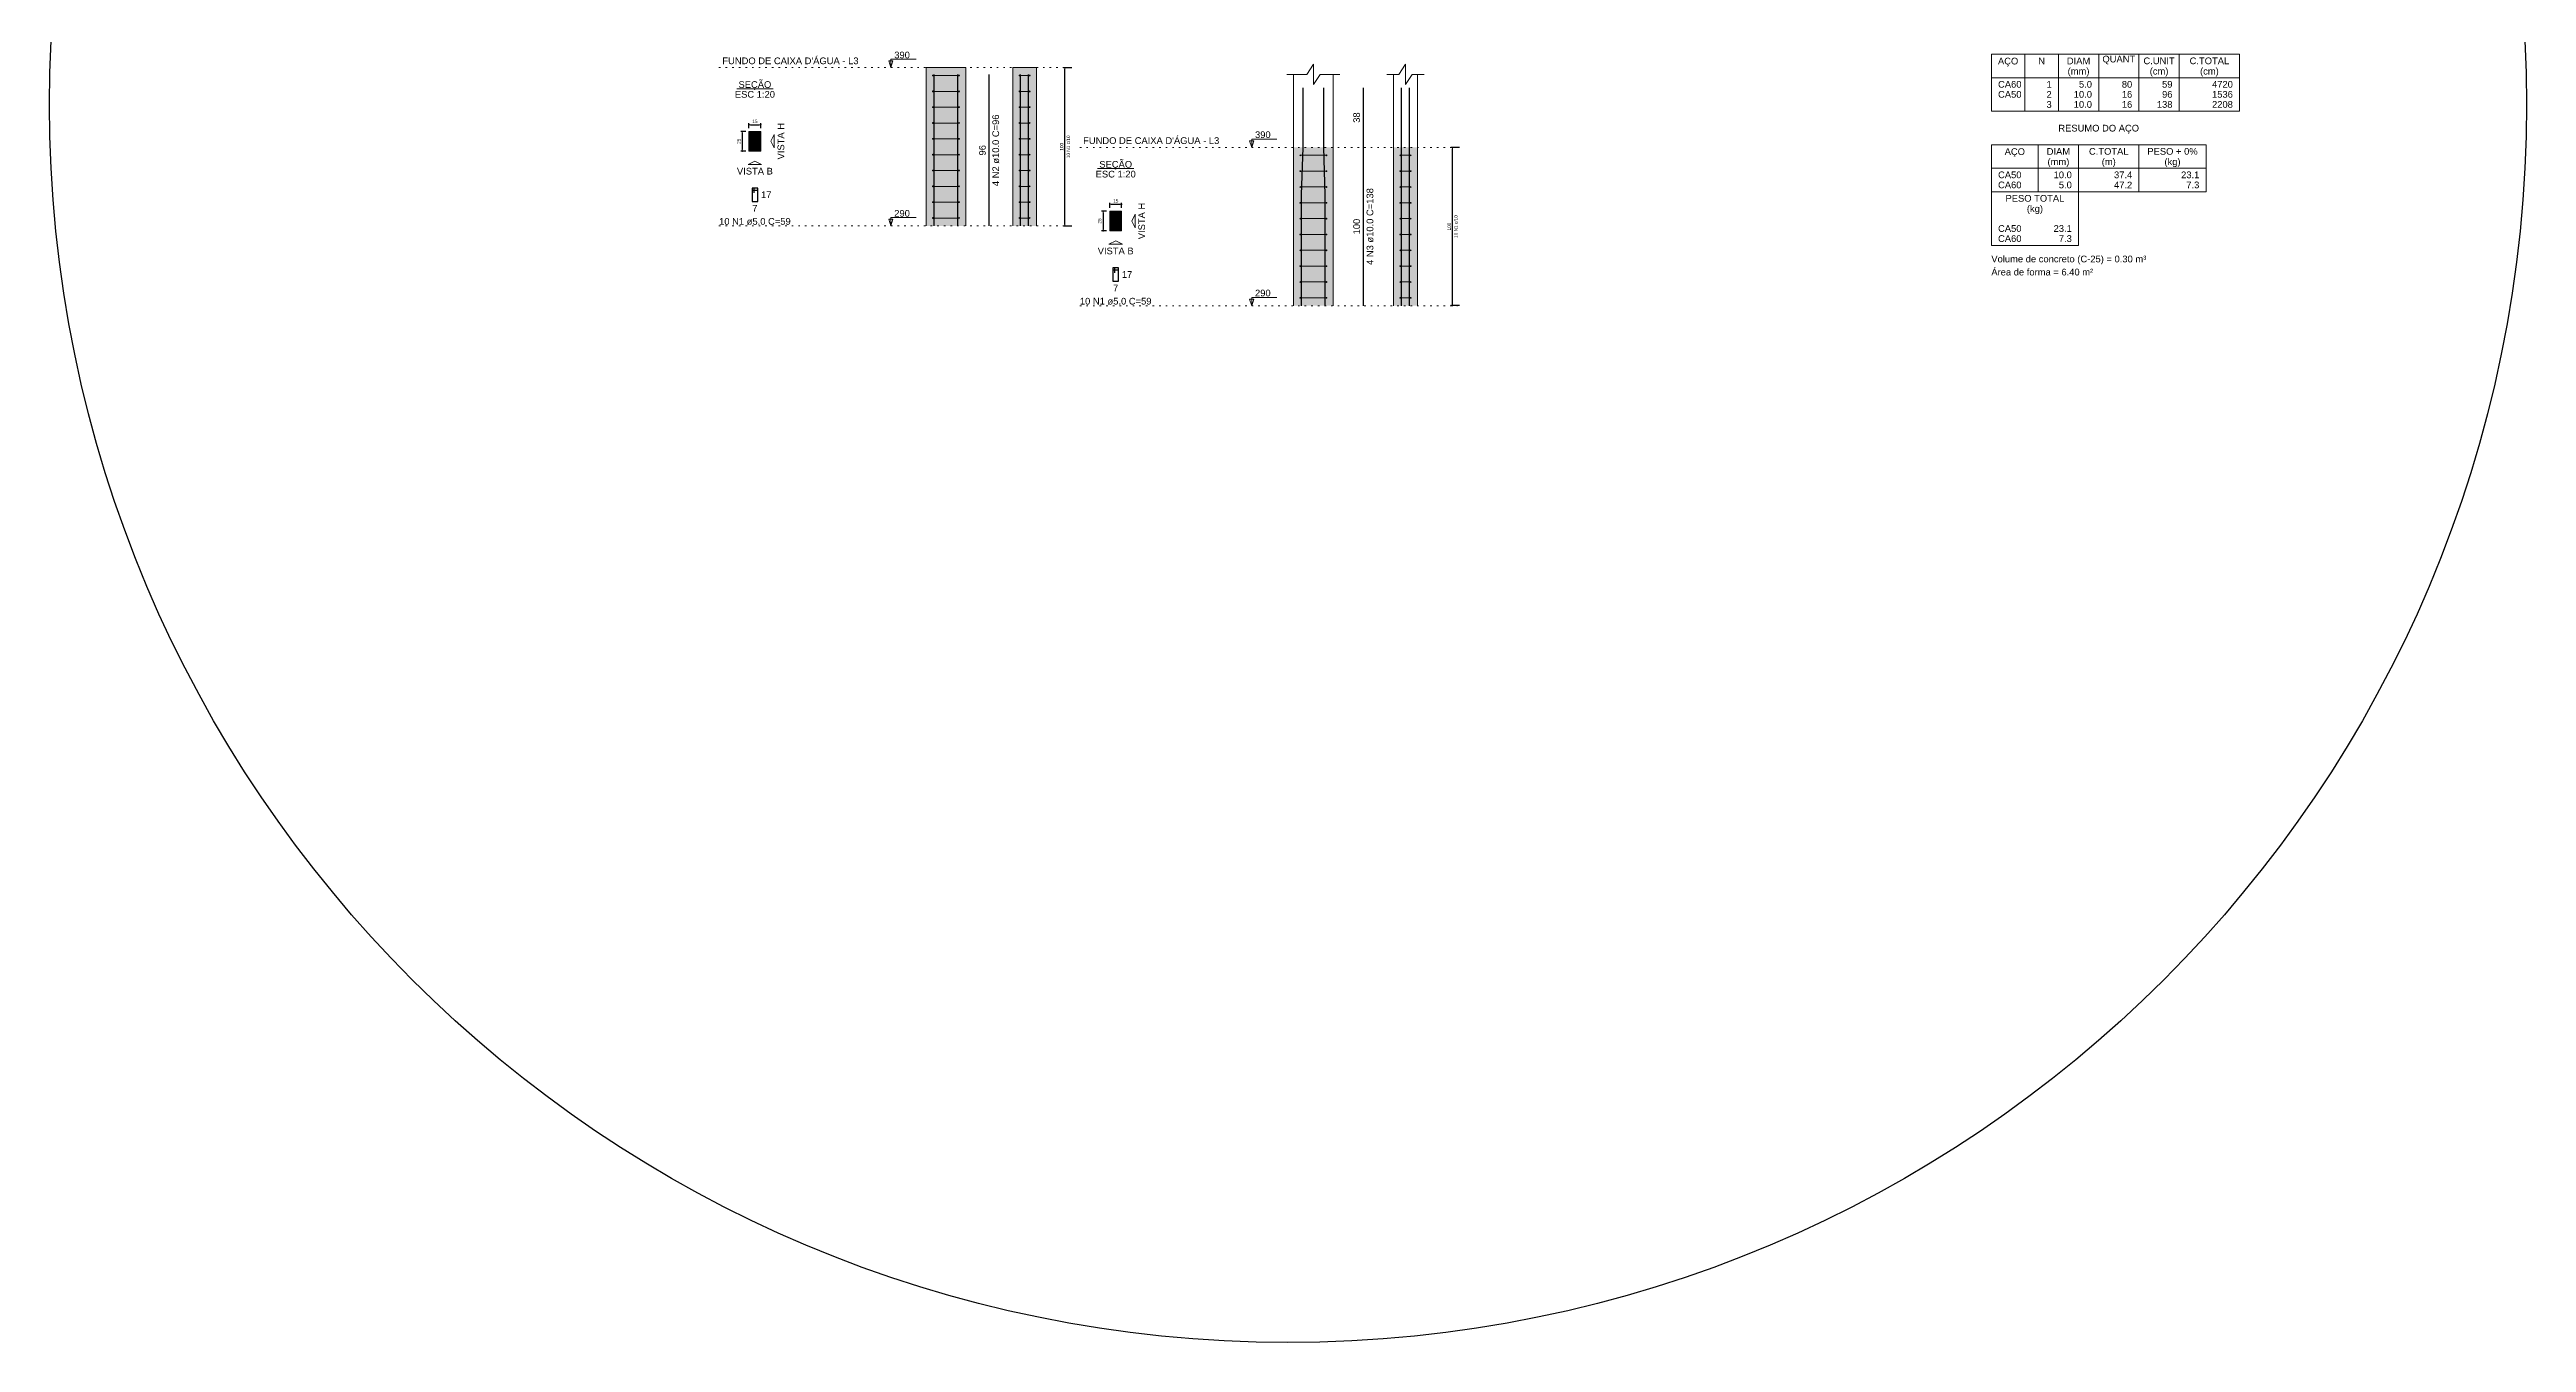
# Model space of a CAD drawing. Extents: x 5006 to 5323, y 875 to 3681.
# Drawn here: x 5148.6 to 5305, y 1735.3 to 1817 of the extents above; entities that cross this region are included whole.
import ezdxf

# ---------------------------------------------------------------- set-up
doc = ezdxf.new("R2010")
doc.units = 0
doc.header["$LTSCALE"] = 2
doc.linetypes.add('DOT2', pattern=[3.175, 0, -3.175])
for name, color, linetype, lineweight in [('Descrição da armadura', 7, 'Continuous', 5), ('DT-Barras na forma', 2, 'Continuous', 30), ('DT-Barras no corte', 5, 'Continuous', 5), ('DT-Barras rebatidas', 2, 'Continuous', 30), ('DT-Cotas', 9, 'Continuous', 5), ('DT-Estribos na forma', 5, 'Continuous', 5), ('DT-Forma', 5, 'Continuous', 5), ('DT-Hachura seção pilares', 252, 'Continuous', 5), ('DT-Hachura vista pilares', 252, 'Continuous', 5), ('DT-Pontilhado', 9, 'DOT2', 5), ('DT-Relação do aço', 9, 'Continuous', 5), ('DT-Textos', 7, 'Continuous', 5), ('Textos armaduras', 7, 'Continuous', 5)]:
    doc.layers.add(name, color=color, linetype=linetype, lineweight=lineweight)
doc.styles.add('ARIAL', font='arial.ttf')
doc.styles.get("Standard").update_dxf_attribs({"font": 'arial.ttf'})
doc.dimstyles.new('UM_10.000000', dxfattribs={"dimtxt": 0.18, "dimasz": 0.1, "dimexe": 0.1, "dimexo": 0.2, "dimgap": 0, "dimtad": 1, "dimtih": 1, "dimtoh": 1, "dimdec": 1, "dimlfac": 10, "dimzin": 0, "dimdsep": 46, "dimtxsty": 'Standard', "dimcen": 0.09, "dimdle": 0.1, "dimadec": 1, "dimazin": 2, "dimtfac": 1, "dimtdec": 4, "dimtofl": 0, "dimtmove": 0, "dimatfit": 3, "dimfxl": 1, "dimtolj": 1, "dimarcsym": 0})
doc.dimstyles.new('UM_20.000000', dxfattribs={"dimtxt": 0.18, "dimasz": 0.1, "dimexe": 0.1, "dimexo": 0.2, "dimgap": 0, "dimtad": 1, "dimtih": 1, "dimtoh": 1, "dimdec": 1, "dimlfac": 20, "dimzin": 0, "dimdsep": 46, "dimtxsty": 'Standard', "dimcen": 0.09, "dimdle": 0.1, "dimadec": 1, "dimazin": 2, "dimtfac": 1, "dimtdec": 4, "dimtofl": 0, "dimtmove": 0, "dimatfit": 3, "dimfxl": 1, "dimtolj": 1, "dimarcsym": 0})

# ---------------------------------------------------------------- blocks, each defined once
blk = doc.blocks.new('_DOT')
at = {"color": 0, "linetype": 'ByBlock'}
blk.add_line((-0.5, 0), (-1, 0), dxfattribs=at)
at = {"color": 0, "linetype": 'ByBlock', "const_width": 0.5}
blk.add_lwpolyline([(-0.25, 0, 1), (0.25, 0, 1)], format="xyb", close=True, dxfattribs=at)
blk = doc.blocks.new('*D875')
at = {"layer": 'Defpoints', "color": 0, "transparency": 16777216}
for p in [(5192.73, 1811.84), (5192.31, 1810.59), (5192.73, 1810.59)]:
    blk.add_point(p, dxfattribs=at)
at = {"layer": 'DT-Cotas', "color": 0, "lineweight": -2, "transparency": 16777216}
for p, q in [((5192.53, 1811.84), (5192.21, 1811.84)), ((5192.31, 1811.74), (5192.31, 1810.69)), ((5192.53, 1810.59), (5192.21, 1810.59))]:
    blk.add_line(p, q, dxfattribs=at)
at = {"layer": 'DT-Cotas', "color": 0, "lineweight": -2, "transparency": 16777216, "xscale": 0.1, "yscale": 0.1, "zscale": 0.1}
for p, rotation in [((5192.31, 1811.84), 90), ((5192.31, 1810.59), 270)]:
    blk.add_blockref('_DOT', p, dxfattribs=dict(at, rotation=rotation))
at = {"layer": 'DT-Cotas', "transparency": 16777216, "insert": (5192.1, 1811.21), "char_height": 0.212, "attachment_point": 5, "rotation": 90, "style": 'ARIAL'}
blk.add_mtext('\\A1;25', dxfattribs=at)
blk = doc.blocks.new('*D876')
at = {"layer": 'Defpoints', "color": 0, "transparency": 16777216}
for p in [(5192.73, 1811.84), (5193.48, 1812.26), (5193.48, 1811.84)]:
    blk.add_point(p, dxfattribs=at)
at = {"layer": 'DT-Cotas', "color": 0, "lineweight": -2, "transparency": 16777216}
for p, q in [((5192.73, 1812.04), (5192.73, 1812.36)), ((5192.83, 1812.26), (5193.38, 1812.26)), ((5193.48, 1812.04), (5193.48, 1812.36))]:
    blk.add_line(p, q, dxfattribs=at)
at = {"layer": 'DT-Cotas', "color": 0, "lineweight": -2, "transparency": 16777216, "xscale": 0.1, "yscale": 0.1, "zscale": 0.1, "rotation": 180}
blk.add_blockref('_DOT', (5192.73, 1812.26), dxfattribs=at)
at = {"layer": 'DT-Cotas', "color": 0, "lineweight": -2, "transparency": 16777216, "xscale": 0.1, "yscale": 0.1, "zscale": 0.1}
blk.add_blockref('_DOT', (5193.48, 1812.26), dxfattribs=at)
at = {"layer": 'DT-Cotas', "transparency": 16777216, "insert": (5193.11, 1812.47), "char_height": 0.212, "attachment_point": 5, "rotation": 0.0057, "style": 'ARIAL'}
blk.add_mtext('\\A1;15', dxfattribs=at)
blk = doc.blocks.new('*D877')
at = {"layer": 'Defpoints', "color": 0, "transparency": 16777216}
for p in [(5212.68, 1815.86), (5213.32, 1815.86), (5213.32, 1805.86)]:
    blk.add_point(p, dxfattribs=at)
at = {"layer": 'DT-Cotas', "color": 0, "lineweight": -2, "transparency": 16777216}
for p, q in [((5213.12, 1815.86), (5212.58, 1815.86)), ((5212.68, 1805.96), (5212.68, 1815.76)), ((5213.12, 1805.86), (5212.58, 1805.86))]:
    blk.add_line(p, q, dxfattribs=at)
at = {"layer": 'DT-Cotas', "color": 0, "lineweight": -2, "transparency": 16777216, "xscale": 0.1, "yscale": 0.1, "zscale": 0.1}
for p, rotation in [((5212.68, 1815.86), 90), ((5212.68, 1805.86), 270)]:
    blk.add_blockref('_DOT', p, dxfattribs=dict(at, rotation=rotation))
blk = doc.blocks.new('*D873')
at = {"layer": 'Defpoints', "color": 0, "transparency": 16777216}
for p in [(5215.51, 1806.8), (5215.09, 1805.55), (5215.51, 1805.55)]:
    blk.add_point(p, dxfattribs=at)
at = {"layer": 'DT-Cotas', "color": 0, "lineweight": -2, "transparency": 16777216}
for p, q in [((5215.31, 1806.8), (5214.99, 1806.8)), ((5215.09, 1806.7), (5215.09, 1805.65)), ((5215.31, 1805.55), (5214.99, 1805.55))]:
    blk.add_line(p, q, dxfattribs=at)
at = {"layer": 'DT-Cotas', "color": 0, "lineweight": -2, "transparency": 16777216, "xscale": 0.1, "yscale": 0.1, "zscale": 0.1}
for p, rotation in [((5215.09, 1806.8), 90), ((5215.09, 1805.55), 270)]:
    blk.add_blockref('_DOT', p, dxfattribs=dict(at, rotation=rotation))
at = {"layer": 'DT-Cotas', "transparency": 16777216, "insert": (5214.87, 1806.18), "char_height": 0.212, "attachment_point": 5, "rotation": 90, "style": 'ARIAL'}
blk.add_mtext('\\A1;25', dxfattribs=at)
blk = doc.blocks.new('*D874')
at = {"layer": 'Defpoints', "color": 0, "transparency": 16777216}
for p in [(5215.51, 1806.8), (5216.26, 1807.23), (5216.26, 1806.8)]:
    blk.add_point(p, dxfattribs=at)
at = {"layer": 'DT-Cotas', "color": 0, "lineweight": -2, "transparency": 16777216}
for p, q in [((5215.51, 1807), (5215.51, 1807.33)), ((5215.61, 1807.23), (5216.16, 1807.23)), ((5216.26, 1807), (5216.26, 1807.33))]:
    blk.add_line(p, q, dxfattribs=at)
at = {"layer": 'DT-Cotas', "color": 0, "lineweight": -2, "transparency": 16777216, "xscale": 0.1, "yscale": 0.1, "zscale": 0.1, "rotation": 180}
blk.add_blockref('_DOT', (5215.51, 1807.23), dxfattribs=at)
at = {"layer": 'DT-Cotas', "color": 0, "lineweight": -2, "transparency": 16777216, "xscale": 0.1, "yscale": 0.1, "zscale": 0.1}
blk.add_blockref('_DOT', (5216.26, 1807.23), dxfattribs=at)
at = {"layer": 'DT-Cotas', "transparency": 16777216, "insert": (5215.89, 1807.44), "char_height": 0.212, "attachment_point": 5, "rotation": 0.0057, "style": 'ARIAL'}
blk.add_mtext('\\A1;15', dxfattribs=at)
blk = doc.blocks.new('*D878')
at = {"layer": 'Defpoints', "color": 0, "transparency": 16777216}
for p in [(5237.15, 1810.83), (5237.79, 1810.83), (5237.79, 1800.83)]:
    blk.add_point(p, dxfattribs=at)
at = {"layer": 'DT-Cotas', "color": 0, "lineweight": -2, "transparency": 16777216}
for p, q in [((5237.59, 1810.83), (5237.05, 1810.83)), ((5237.15, 1800.93), (5237.15, 1810.73)), ((5237.59, 1800.83), (5237.05, 1800.83))]:
    blk.add_line(p, q, dxfattribs=at)
at = {"layer": 'DT-Cotas', "color": 0, "lineweight": -2, "transparency": 16777216, "xscale": 0.1, "yscale": 0.1, "zscale": 0.1}
for p, rotation in [((5237.15, 1810.83), 90), ((5237.15, 1800.83), 270)]:
    blk.add_blockref('_DOT', p, dxfattribs=dict(at, rotation=rotation))

msp = doc.modelspace()

# ---------------------------------------------------------------- hatches: boundary and pattern name
at = {"layer": 'DT-Hachura seção pilares', "linetype": 'Continuous'}
for points in [[(5192.733, 1810.5894), (5192.733, 1810.5894), (5193.483, 1810.5894), (5193.483, 1811.8394), (5192.733, 1811.8394), (5192.733, 1810.5894)], [(5215.5101, 1805.5518), (5215.5101, 1805.5518), (5216.2601, 1805.5518), (5216.2601, 1806.8018), (5215.5101, 1806.8018), (5215.5101, 1805.5518)]]:
    msp.add_hatch(color=256, dxfattribs=at).paths.add_polyline_path(points)
at = {"layer": 'DT-Hachura vista pilares', "linetype": 'Continuous'}
for points in [[(5203.9169, 1805.8636), (5203.9169, 1815.8636), (5206.4169, 1815.8636), (5206.4169, 1805.8636), (5203.9169, 1805.8636)], [(5209.3821, 1805.8636), (5209.3821, 1815.8636), (5210.8821, 1815.8636), (5210.8821, 1805.8636), (5209.3821, 1805.8636)], [(5227.1176, 1800.826), (5227.1176, 1810.826), (5229.6176, 1810.826), (5229.6176, 1800.826), (5227.1176, 1800.826)], [(5233.43, 1800.826), (5233.43, 1810.826), (5234.93, 1810.826), (5234.93, 1800.826), (5233.43, 1800.826)]]:
    msp.add_hatch(color=256, dxfattribs=at).paths.add_polyline_path(points)

# ---------------------------------------------------------------- linework, layer by layer
msp.add_circle((5226.7636, 1813.5316), 78.188)
at = {"layer": 'DT-Barras na forma'}
for points in [[(5204.4169, 1805.8636), (5204.4169, 1815.4236)], [(5205.9169, 1805.8636), (5205.9169, 1815.4236)], [(5209.8821, 1805.8636), (5209.8821, 1815.4236)], [(5210.3821, 1805.8636), (5210.3821, 1815.4236)], [(5227.6176, 1800.826), (5227.6176, 1807.826), (5227.7176, 1810.826), (5227.7176, 1814.5928)], [(5229.1176, 1800.826), (5229.1176, 1807.826), (5229.0176, 1810.826), (5229.0176, 1814.5928)], [(5233.93, 1800.826), (5233.93, 1807.826), (5233.93, 1810.826), (5233.93, 1814.5928)], [(5234.43, 1800.826), (5234.43, 1807.826), (5234.43, 1810.826), (5234.43, 1814.5928)], [(5193.058, 1811.3269), (5193.058, 1811.6394), (5192.933, 1811.6394), (5192.933, 1810.7894), (5193.283, 1810.7894), (5193.283, 1811.6394), (5192.933, 1811.6394), (5192.933, 1811.5144), (5193.2455, 1811.5144)], [(5215.8351, 1806.2893), (5215.8351, 1806.6018), (5215.7101, 1806.6018), (5215.7101, 1805.7518), (5216.0601, 1805.7518), (5216.0601, 1806.6018), (5215.7101, 1806.6018), (5215.7101, 1806.4768), (5216.0226, 1806.4768)]]:
    msp.add_lwpolyline(points, dxfattribs=at)
at = {"layer": 'DT-Barras no corte'}
for p, q in [((5192.958, 1811.5644), (5193.008, 1811.6144)), ((5192.958, 1811.6144), (5193.008, 1811.5644)), ((5192.958, 1810.8144), (5193.008, 1810.8644)), ((5192.958, 1810.8644), (5193.008, 1810.8144)), ((5193.208, 1811.5644), (5193.258, 1811.6144)), ((5193.208, 1811.6144), (5193.258, 1811.5644)), ((5193.208, 1810.8144), (5193.258, 1810.8644)), ((5193.208, 1810.8644), (5193.258, 1810.8144))]:
    msp.add_line(p, q, dxfattribs=at)
for centre in [(5192.983, 1811.5894), (5192.983, 1810.8394), (5193.233, 1811.5894), (5193.233, 1810.8394), (5215.7601, 1806.5518), (5216.0101, 1806.5518), (5215.7601, 1805.8018), (5216.0101, 1805.8018)]:
    msp.add_circle(centre, 0.025, dxfattribs=at)
at = {"layer": 'DT-Barras rebatidas'}
for p, q in [((5207.8995, 1805.8636), (5207.8995, 1815.4236)), ((5231.5238, 1810.826), (5231.5238, 1814.5928)), ((5231.5238, 1800.826), (5231.5238, 1810.826)), ((5193.058, 1808.2596), (5192.933, 1808.2596)), ((5192.933, 1808.2596), (5192.933, 1807.4096)), ((5193.283, 1808.2596), (5192.933, 1808.2596)), ((5192.933, 1808.2596), (5192.933, 1808.1346)), ((5192.933, 1808.1346), (5193.2455, 1808.1346)), ((5193.058, 1807.9471), (5193.058, 1808.2596)), ((5193.283, 1807.4096), (5193.283, 1808.2596)), ((5192.933, 1807.4096), (5193.283, 1807.4096)), ((5215.8351, 1803.222), (5215.7101, 1803.222)), ((5215.7101, 1803.222), (5215.7101, 1802.372)), ((5216.0601, 1803.222), (5215.7101, 1803.222)), ((5215.7101, 1803.222), (5215.7101, 1803.097)), ((5215.7101, 1803.097), (5216.0226, 1803.097)), ((5215.8351, 1802.9095), (5215.8351, 1803.222)), ((5216.0601, 1802.372), (5216.0601, 1803.222)), ((5215.7101, 1802.372), (5216.0601, 1802.372))]:
    msp.add_line(p, q, dxfattribs=at)
at = {"layer": 'DT-Cotas'}
for points in [[(5226.694, 1815.44), (5227.944, 1815.44), (5228.3676, 1816.0754), (5228.3676, 1814.8046), (5228.7912, 1815.44), (5230.0412, 1815.44)], [(5233.0064, 1815.44), (5233.7564, 1815.44), (5234.18, 1816.0754), (5234.18, 1814.8046), (5234.6036, 1815.44), (5235.3536, 1815.44)]]:
    msp.add_lwpolyline(points, dxfattribs=at)
at = {"layer": 'DT-Estribos na forma'}
for p, q in [((5204.3419, 1815.3636), (5205.9919, 1815.3636)), ((5204.3419, 1814.3636), (5205.9919, 1814.3636)), ((5209.8071, 1815.3636), (5210.4571, 1815.3636)), ((5209.8071, 1814.3636), (5210.4571, 1814.3636)), ((5204.3419, 1813.3636), (5205.9919, 1813.3636)), ((5209.8071, 1813.3636), (5210.4571, 1813.3636)), ((5204.3419, 1812.3636), (5205.9919, 1812.3636)), ((5204.3419, 1811.3636), (5205.9919, 1811.3636)), ((5209.8071, 1812.3636), (5210.4571, 1812.3636)), ((5209.8071, 1811.3636), (5210.4571, 1811.3636)), ((5204.3419, 1810.3636), (5205.9919, 1810.3636)), ((5204.3419, 1809.3636), (5205.9919, 1809.3636)), ((5209.8071, 1810.3636), (5210.4571, 1810.3636)), ((5209.8071, 1809.3636), (5210.4571, 1809.3636)), ((5227.5426, 1810.326), (5229.1926, 1810.326)), ((5227.5426, 1809.326), (5229.1926, 1809.326)), ((5233.855, 1810.326), (5234.505, 1810.326)), ((5233.855, 1809.326), (5234.505, 1809.326)), ((5204.3419, 1808.3636), (5205.9919, 1808.3636)), ((5209.8071, 1808.3636), (5210.4571, 1808.3636)), ((5227.5426, 1808.326), (5229.1926, 1808.326)), ((5233.855, 1808.326), (5234.505, 1808.326)), ((5204.3419, 1807.3636), (5205.9919, 1807.3636)), ((5204.3419, 1806.3636), (5205.9919, 1806.3636)), ((5209.8071, 1807.3636), (5210.4571, 1807.3636)), ((5209.8071, 1806.3636), (5210.4571, 1806.3636)), ((5227.5426, 1807.326), (5229.1926, 1807.326)), ((5227.5426, 1806.326), (5229.1926, 1806.326)), ((5233.855, 1807.326), (5234.505, 1807.326)), ((5233.855, 1806.326), (5234.505, 1806.326)), ((5227.5426, 1805.326), (5229.1926, 1805.326)), ((5233.855, 1805.326), (5234.505, 1805.326)), ((5227.5426, 1804.326), (5229.1926, 1804.326)), ((5227.5426, 1803.326), (5229.1926, 1803.326)), ((5233.855, 1804.326), (5234.505, 1804.326)), ((5233.855, 1803.326), (5234.505, 1803.326)), ((5227.5426, 1802.326), (5229.1926, 1802.326)), ((5233.855, 1802.326), (5234.505, 1802.326)), ((5227.5426, 1801.326), (5229.1926, 1801.326)), ((5233.855, 1801.326), (5234.505, 1801.326))]:
    msp.add_line(p, q, dxfattribs=at)
for centre in [(5204.3419, 1815.3636), (5204.3419, 1814.3636), (5205.9919, 1815.3636), (5205.9919, 1814.3636), (5209.8071, 1815.3636), (5209.8071, 1814.3636), (5210.4571, 1815.3636), (5210.4571, 1814.3636), (5204.3419, 1813.3636), (5205.9919, 1813.3636), (5209.8071, 1813.3636), (5210.4571, 1813.3636), (5204.3419, 1812.3636), (5204.3419, 1811.3636), (5205.9919, 1812.3636), (5205.9919, 1811.3636), (5209.8071, 1812.3636), (5209.8071, 1811.3636), (5210.4571, 1812.3636), (5210.4571, 1811.3636), (5204.3419, 1810.3636), (5204.3419, 1809.3636), (5205.9919, 1810.3636), (5205.9919, 1809.3636), (5209.8071, 1810.3636), (5209.8071, 1809.3636), (5210.4571, 1810.3636), (5210.4571, 1809.3636), (5227.5426, 1810.326), (5227.5426, 1809.326), (5229.1926, 1810.326), (5229.1926, 1809.326), (5233.855, 1810.326), (5233.855, 1809.326), (5234.505, 1810.326), (5234.505, 1809.326), (5204.3419, 1808.3636), (5205.9919, 1808.3636), (5209.8071, 1808.3636), (5210.4571, 1808.3636), (5227.5426, 1808.326), (5229.1926, 1808.326), (5233.855, 1808.326), (5234.505, 1808.326), (5204.3419, 1807.3636), (5204.3419, 1806.3636), (5205.9919, 1807.3636), (5205.9919, 1806.3636), (5209.8071, 1807.3636), (5209.8071, 1806.3636), (5210.4571, 1807.3636), (5210.4571, 1806.3636), (5227.5426, 1807.326), (5227.5426, 1806.326), (5229.1926, 1807.326), (5229.1926, 1806.326), (5233.855, 1807.326), (5233.855, 1806.326), (5234.505, 1807.326), (5234.505, 1806.326), (5227.5426, 1805.326), (5229.1926, 1805.326), (5233.855, 1805.326), (5234.505, 1805.326), (5227.5426, 1804.326), (5227.5426, 1803.326), (5229.1926, 1804.326), (5229.1926, 1803.326), (5233.855, 1804.326), (5233.855, 1803.326), (5234.505, 1804.326), (5234.505, 1803.326), (5227.5426, 1802.326), (5229.1926, 1802.326), (5233.855, 1802.326), (5234.505, 1802.326), (5227.5426, 1801.326), (5229.1926, 1801.326), (5233.855, 1801.326), (5234.505, 1801.326)]:
    msp.add_circle(centre, 0.025, dxfattribs=at)
at = {"layer": 'DT-Forma'}
for p, q in [((5203.9169, 1815.8636), (5206.4169, 1815.8636)), ((5203.9169, 1805.8636), (5203.9169, 1815.8636)), ((5206.4169, 1805.8636), (5206.4169, 1815.8636)), ((5209.3821, 1815.8636), (5210.8821, 1815.8636)), ((5209.3821, 1805.8636), (5209.3821, 1815.8636)), ((5210.8821, 1805.8636), (5210.8821, 1815.8636)), ((5227.1176, 1810.826), (5227.1176, 1815.44)), ((5229.6176, 1810.826), (5229.6176, 1815.44)), ((5233.43, 1810.826), (5233.43, 1815.44)), ((5234.93, 1810.826), (5234.93, 1815.44)), ((5227.1176, 1800.826), (5227.1176, 1810.826)), ((5229.6176, 1800.826), (5229.6176, 1810.826)), ((5233.43, 1800.826), (5233.43, 1810.826)), ((5234.93, 1800.826), (5234.93, 1810.826))]:
    msp.add_line(p, q, dxfattribs=at)
for points in [[(5192.733, 1810.5894), (5193.483, 1810.5894), (5193.483, 1811.8394), (5192.733, 1811.8394), (5192.733, 1810.5894)], [(5215.5101, 1805.5518), (5216.2601, 1805.5518), (5216.2601, 1806.8018), (5215.5101, 1806.8018), (5215.5101, 1805.5518)]]:
    msp.add_lwpolyline(points, close=True, dxfattribs=at)
at = {"layer": 'DT-Pontilhado', "ltscale": 0.05}
for p, q in [((5190.8406, 1815.8636), (5213.0001, 1815.8636)), ((5213.6178, 1810.826), (5237.4716, 1810.826)), ((5190.8406, 1805.8636), (5213.0001, 1805.8636)), ((5213.6178, 1800.826), (5237.4716, 1800.826))]:
    msp.add_line(p, q, dxfattribs=at)
at = {"layer": 'DT-Relação do aço', "color": 251, "linetype": 'Continuous', "true_color": 0x636466}
for p, q in [((5271.1674, 1816.7108), (5286.8406, 1816.7108)), ((5271.1674, 1816.7108), (5271.1674, 1813.1102)), ((5273.2854, 1816.7108), (5273.2854, 1813.1102)), ((5275.4034, 1816.7108), (5275.4034, 1813.1102)), ((5277.945, 1816.7108), (5277.945, 1813.1102)), ((5280.4866, 1816.7108), (5280.4866, 1813.1102)), ((5283.0282, 1816.7108), (5283.0282, 1813.1102)), ((5286.8406, 1816.7108), (5286.8406, 1813.1102)), ((5271.1674, 1815.2282), (5286.8406, 1815.2282)), ((5271.1674, 1813.1102), (5286.8406, 1813.1102)), ((5271.1674, 1810.9922), (5271.1674, 1808.027)), ((5271.1674, 1810.9922), (5284.7226, 1810.9922)), ((5274.1326, 1810.9922), (5274.1326, 1808.027)), ((5276.6742, 1810.9922), (5276.6742, 1808.027)), ((5280.4866, 1810.9922), (5280.4866, 1808.027)), ((5284.7226, 1810.9922), (5284.7226, 1808.027)), ((5271.1674, 1809.5096), (5284.7226, 1809.5096)), ((5271.1674, 1808.027), (5284.7226, 1808.027)), ((5271.1674, 1808.027), (5271.1674, 1804.6382)), ((5276.6742, 1804.6382), (5276.6742, 1808.027)), ((5271.1674, 1804.6382), (5276.6742, 1804.6382))]:
    msp.add_line(p, q, dxfattribs=at)
at = {"layer": 'DT-Textos'}
for p, q in [((5191.9636, 1814.5293), (5194.2524, 1814.5293)), ((5214.7407, 1809.4916), (5217.0296, 1809.4916))]:
    msp.add_line(p, q, dxfattribs=at)
for points in [[(5201.693, 1815.8636), (5201.8201, 1816.2872), (5201.5659, 1816.2872), (5201.693, 1815.8636), (5201.693, 1816.3931), (5203.2815, 1816.3931)], [(5224.4701, 1810.826), (5224.5972, 1811.2496), (5224.343, 1811.2496), (5224.4701, 1810.826), (5224.4701, 1811.3555), (5226.0586, 1811.3555)], [(5201.693, 1805.8636), (5201.8201, 1806.2872), (5201.5659, 1806.2872), (5201.693, 1805.8636), (5201.693, 1806.3931), (5203.2815, 1806.3931)], [(5224.4701, 1800.826), (5224.5972, 1801.2496), (5224.343, 1801.2496), (5224.4701, 1800.826), (5224.4701, 1801.3555), (5226.0586, 1801.3555)]]:
    msp.add_lwpolyline(points, dxfattribs=at)
for points in [[(5194.3302, 1811.2144), (5194.3302, 1810.7908), (5194.1184, 1811.2144), (5194.3302, 1811.638), (5194.3302, 1811.2144)], [(5193.108, 1809.7422), (5192.6844, 1809.7422), (5193.108, 1809.954), (5193.5316, 1809.7422), (5193.108, 1809.7422)], [(5217.1073, 1806.1768), (5217.1073, 1805.7532), (5216.8955, 1806.1768), (5217.1073, 1806.6004), (5217.1073, 1806.1768)], [(5215.8851, 1804.7046), (5215.4615, 1804.7046), (5215.8851, 1804.9164), (5216.3087, 1804.7046), (5215.8851, 1804.7046)]]:
    msp.add_lwpolyline(points, close=True, dxfattribs=at)

# ---------------------------------------------------------------- texts
at = {"layer": 'Descrição da armadura', "linetype": 'Continuous', "attachment_point": 8, "rotation": 90, "line_spacing_factor": 0.798, "style": 'ARIAL'}
for s, insert, char_height, width in [('4 N2 ø10.0 C=96', (5208.5349, 1810.6436), 0.4236, 9.069495), ('10 N1 c/10', (5213.0001, 1810.8636), 0.2118, 2.869342), ('4 N3 ø10.0 C=138', (5232.1592, 1805.826), 0.4236, 9.7294), ('10 N1 c/10', (5237.4716, 1805.826), 0.2118, 2.869342)]:
    msp.add_mtext(s, dxfattribs=dict(at, insert=insert, char_height=char_height, width=width))
at = {"layer": 'Descrição da armadura', "linetype": 'Continuous', "char_height": 0.4236, "width": 9.069495, "attachment_point": 8, "line_spacing_factor": 0.798, "style": 'ARIAL'}
for insert in [(5193.108, 1805.927), (5215.8851, 1800.8894)]:
    msp.add_mtext('10 N1 ø5.0 C=59', dxfattribs=dict(at, insert=insert))
at = {"layer": 'DT-Cotas', "linetype": 'Continuous', "char_height": 0.2118, "width": 0.989858, "attachment_point": 8, "rotation": 90, "line_spacing_factor": 0.798, "style": 'ARIAL'}
for insert in [(5212.5765, 1810.8636), (5237.048, 1805.826)]:
    msp.add_mtext('100', dxfattribs=dict(at, insert=insert))
at = {"layer": 'DT-Relação do aço', "color": 251, "linetype": 'Continuous', "true_color": 0x636466, "char_height": 0.4236, "line_spacing_factor": 0.798, "style": 'ARIAL'}
for s, insert, width, attachment_point in [('AÇO', (5272.2266, 1815.9354), 2.571255, 8), ('N', (5274.3444, 1816.0754), 0.856892, 8), ('DIAM', (5276.6742, 1816.0754), 2.966387, 8), ('(mm)', (5276.6746, 1815.3004), 2.767082, 8), ('QUANT', (5279.2158, 1816.0754), 4.152941, 8), ('C.UNIT', (5281.7574, 1816.0754), 3.954796, 8), ('(cm)', (5281.7576, 1815.3004), 2.37195, 8), ('C.TOTAL', (5284.9344, 1816.0754), 5.010412, 8), ('(cm)', (5284.9346, 1815.3004), 2.37195, 8), ('CA60', (5271.591, 1814.5928), 2.968125, 7), ('CA50', (5271.591, 1813.9574), 2.968125, 7), ('2', (5274.9798, 1813.9574), 0.659905, 9), ('1', (5274.9798, 1814.5928), 0.659905, 9), ('10.0', (5277.5214, 1813.9574), 2.309378, 9), ('5.0', (5277.5214, 1814.5928), 1.649473, 9), ('80', (5280.063, 1814.5928), 1.31981, 9), ('16', (5280.063, 1813.9574), 1.31981, 9), ('59', (5282.6046, 1814.5928), 1.31981, 9), ('96', (5282.6046, 1813.9574), 1.31981, 9), ('4720', (5286.417, 1814.5928), 2.639621, 9), ('1536', (5286.417, 1813.9574), 2.639621, 9), ('3', (5274.9798, 1813.322), 0.659905, 9), ('10.0', (5277.5214, 1813.322), 2.309378, 9), ('16', (5280.063, 1813.322), 1.31981, 9), ('138', (5282.6046, 1813.322), 1.979715, 9), ('2208', (5286.417, 1813.322), 2.639621, 9), ('RESUMO DO AÇO', (5277.9446, 1811.6994), 10.218391, 8), ('CA50', (5271.591, 1808.8742), 2.968125, 7), ('AÇO', (5272.6496, 1810.2174), 2.571255, 8), ('DIAM', (5275.4034, 1810.3568), 2.966387, 8), ('(mm)', (5275.4036, 1809.5814), 2.767082, 8), ('10.0', (5276.2506, 1808.8742), 2.309378, 9), ('C.TOTAL', (5278.5804, 1810.3568), 5.010412, 8), ('(m)', (5278.5806, 1809.5814), 1.778673, 8), ('37.4', (5280.063, 1808.8742), 2.309378, 9), ('PESO + 0%', (5282.6046, 1810.3568), 6.364406, 8), ('(kg)', (5282.6046, 1809.5814), 2.043446, 8), ('23.1', (5284.299, 1808.8742), 2.309378, 9), ('CA60', (5271.591, 1808.2388), 2.968125, 7), ('PESO TOTAL', (5273.9208, 1807.3916), 7.450729, 8), ('5.0', (5276.2506, 1808.2388), 1.649473, 9), ('47.2', (5280.063, 1808.2388), 2.309378, 9), ('7.3', (5284.299, 1808.2388), 1.649473, 9), ('(kg)', (5273.9206, 1806.6164), 2.043446, 8), ('CA50', (5271.591, 1805.4854), 2.968125, 7), ('CA60', (5271.591, 1804.85), 2.968125, 7), ('23.1', (5276.2506, 1805.4854), 2.309378, 9), ('7.3', (5276.2506, 1804.85), 1.649473, 9), ('Área de forma = 6.40 m²', (5271.1674, 1802.732), 12.893353, 7), ('Volume de concreto (C-25) = 0.30 m³', (5271.1676, 1803.4394), 19.619866, 7)]:
    msp.add_mtext(s, dxfattribs=dict(at, insert=insert, width=width, attachment_point=attachment_point))
at = {"layer": 'DT-Textos', "linetype": 'Continuous', "char_height": 0.4236, "line_spacing_factor": 0.798, "style": 'ARIAL'}
for s, insert, width, attachment_point in [("FUNDO DE CAIXA D'ÁGUA - L3", (5191.0524, 1816.0754), 17.238296, 7), ('ESC 1:20', (5193.108, 1813.9574), 5.079187, 8), ('SEÇÃO', (5193.1076, 1814.4534), 4.154434, 8), ("FUNDO DE CAIXA D'ÁGUA - L3", (5213.8296, 1811.0378), 17.238296, 7), ('VISTA B', (5193.108, 1809.1068), 4.550178, 8), ('ESC 1:20', (5215.8851, 1808.9198), 5.079187, 8), ('SEÇÃO', (5215.8856, 1809.4154), 4.154434, 8), ('VISTA B', (5215.8851, 1804.0692), 4.550178, 8)]:
    msp.add_mtext(s, dxfattribs=dict(at, insert=insert, width=width, attachment_point=attachment_point))
at = {"layer": 'DT-Textos', "char_height": 0.4236, "width": 1.979875, "attachment_point": 7, "line_spacing_factor": 0.798, "style": 'ARIAL'}
for s, insert in [('390', (5201.9048, 1816.4461)), ('390', (5224.6819, 1811.4084)), ('290', (5201.9048, 1806.4461)), ('290', (5224.6819, 1801.4084))]:
    msp.add_mtext(s, dxfattribs=dict(at, insert=insert))
at = {"layer": 'DT-Textos', "linetype": 'Continuous', "char_height": 0.4236, "width": 4.615652, "attachment_point": 8, "rotation": 90, "line_spacing_factor": 0.798, "style": 'ARIAL'}
for insert in [(5194.9656, 1811.2144), (5217.7427, 1806.1768)]:
    msp.add_mtext('VISTA H', dxfattribs=dict(at, insert=insert))
at = {"layer": 'Textos armaduras', "linetype": 'Continuous', "char_height": 0.4236, "attachment_point": 7, "rotation": 90, "line_spacing_factor": 0.798, "style": 'ARIAL'}
for s, insert, width in [('38', (5231.312, 1812.3794), 1.31981), ('96', (5207.6877, 1810.3136), 1.31981), ('100', (5231.312, 1805.331), 1.979715)]:
    msp.add_mtext(s, dxfattribs=dict(at, insert=insert, width=width))
at = {"layer": 'Textos armaduras', "linetype": 'Continuous', "char_height": 0.4236, "attachment_point": 7, "line_spacing_factor": 0.798, "style": 'ARIAL'}
for s, insert, width in [('17', (5193.4948, 1807.6228), 1.31981), ('7', (5192.943, 1806.7742), 0.659905), ('7', (5215.7202, 1801.7366), 0.659905), ('17', (5216.2719, 1802.5852), 1.31981)]:
    msp.add_mtext(s, dxfattribs=dict(at, insert=insert, width=width))

# ---------------------------------------------------------------- dimensions: what is measured, and where the dimension line sits
at = {"layer": 'DT-Cotas'}
for base, p1, p2, picture, middle in [((5212.6824, 1815.8636), (5213.3178, 1805.8636), (5213.3178, 1815.8636), '*D877', (5212.4706, 1810.8636)), ((5237.1539, 1810.826), (5237.7893, 1800.826), (5237.7893, 1810.826), '*D878', (5236.9421, 1805.826))]:
    dim = msp.add_linear_dim(base=base, p1=p1, p2=p2, angle=90, text=' ', dimstyle='UM_10.000000', override={"dimtxt": 0.2118, "dimasz": 0.1, "dimexe": 0.1, "dimexo": 0.2, "dimtad": 1, "dimtih": 0, "dimtoh": 0, "dimdec": 1, "dimlfac": 10, "dimzin": 8, "dimtxsty": 'ARIAL', "dimblk": 'DOT', "dimblk1": 'DOT', "dimblk2": 'DOT', "dimsah": 1, "dimdle": 0.1, "dimse1": 0, "dimse2": 0, "dimclrt": 256, "dimadec": 1, "dimazin": 3, "dimtmove": 2, "dimldrblk": 'DOT'}, dxfattribs=at)
    dim.commit()
    dim.dimension.update_dxf_attribs({"geometry": picture, "text_midpoint": middle, "dimtype": 160, "text_rotation": 90})
for base, p1, p2, picture, middle in [((5193.483, 1812.263), (5192.733, 1811.8394), (5193.483, 1811.8394), '*D876', (5193.108, 1812.4748)), ((5216.2601, 1807.2254), (5215.5101, 1806.8018), (5216.2601, 1806.8018), '*D874', (5215.8851, 1807.4372))]:
    dim = msp.add_linear_dim(base=base, p1=p1, p2=p2, dimstyle='UM_20.000000', override={"dimtxt": 0.2118, "dimasz": 0.1, "dimexe": 0.1, "dimexo": 0.2, "dimtad": 1, "dimtih": 0, "dimtoh": 0, "dimdec": 1, "dimlfac": 20, "dimzin": 8, "dimtxsty": 'ARIAL', "dimblk": 'DOT', "dimblk1": 'DOT', "dimblk2": 'DOT', "dimsah": 1, "dimdle": 0.1, "dimse1": 0, "dimse2": 0, "dimclrt": 256, "dimadec": 1, "dimazin": 3, "dimtmove": 2, "dimldrblk": 'DOT'}, dxfattribs=at)
    dim.commit()
    dim.dimension.update_dxf_attribs({"geometry": picture, "text_midpoint": middle, "dimtype": 160, "text_rotation": 0.00573})
for base, p1, p2, picture, middle in [((5192.3094, 1810.5894), (5192.733, 1811.8394), (5192.733, 1810.5894), '*D875', (5192.0976, 1811.2144)), ((5215.0865, 1805.5518), (5215.5101, 1806.8018), (5215.5101, 1805.5518), '*D873', (5214.8747, 1806.1768))]:
    dim = msp.add_linear_dim(base=base, p1=p1, p2=p2, angle=90, dimstyle='UM_20.000000', override={"dimtxt": 0.2118, "dimasz": 0.1, "dimexe": 0.1, "dimexo": 0.2, "dimtad": 1, "dimtih": 0, "dimtoh": 0, "dimdec": 1, "dimlfac": 20, "dimzin": 8, "dimtxsty": 'ARIAL', "dimblk": 'DOT', "dimblk1": 'DOT', "dimblk2": 'DOT', "dimsah": 1, "dimdle": 0.1, "dimse1": 0, "dimse2": 0, "dimclrt": 256, "dimadec": 1, "dimazin": 3, "dimtmove": 2, "dimldrblk": 'DOT'}, dxfattribs=at)
    dim.commit()
    dim.dimension.update_dxf_attribs({"geometry": picture, "text_midpoint": middle, "dimtype": 160, "text_rotation": 90})

doc.saveas('drawing.dxf')
